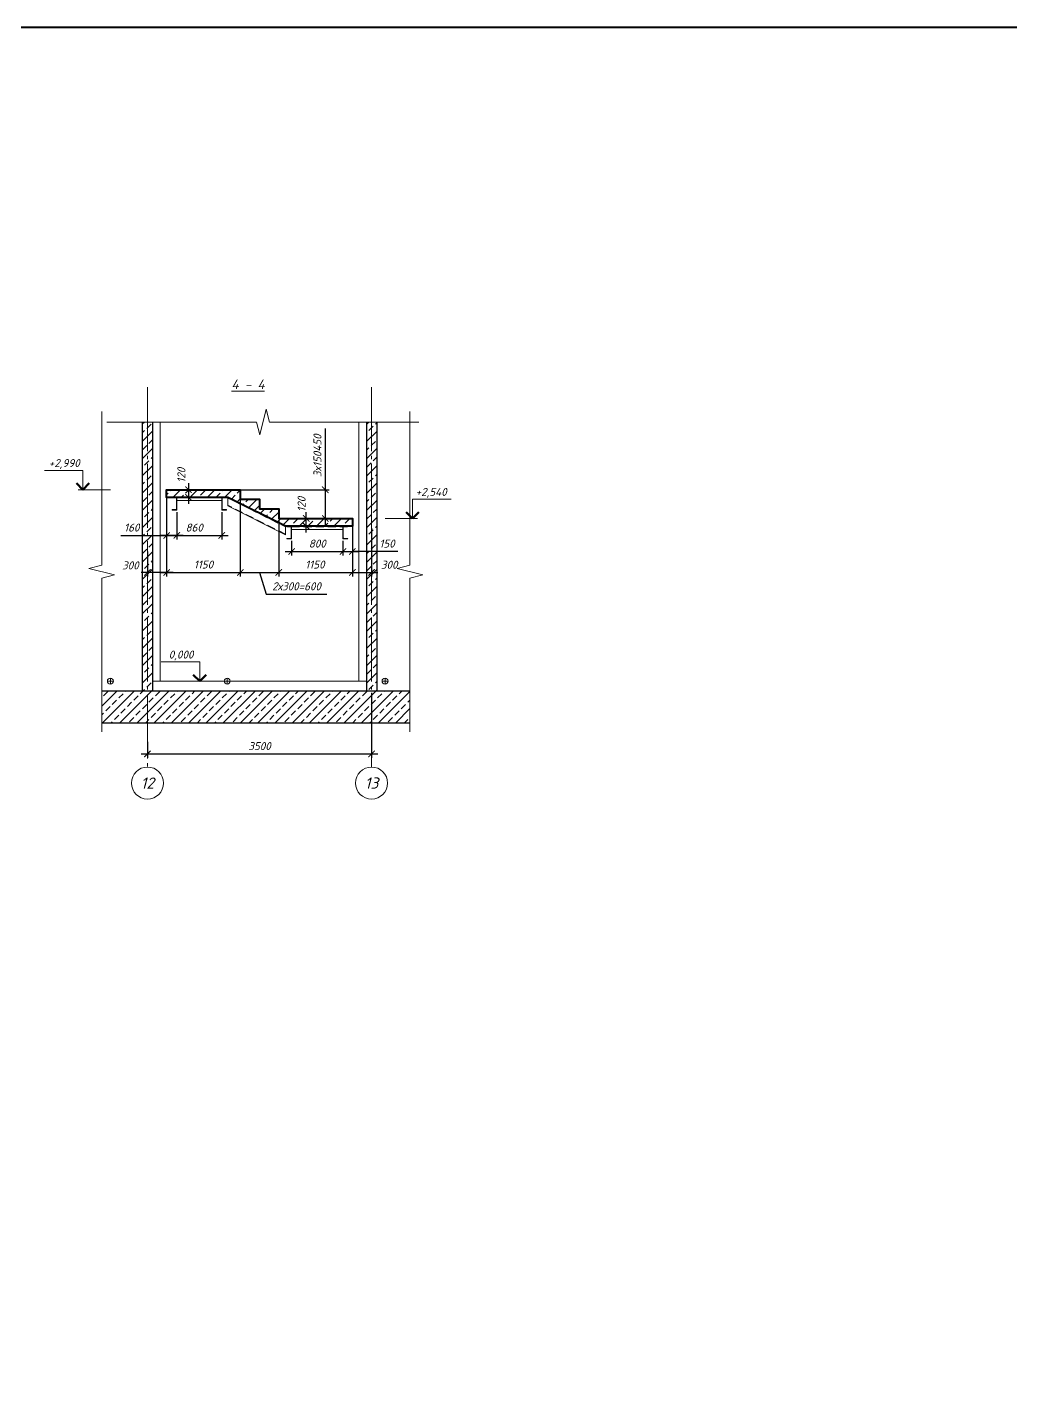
# Model space of a CAD drawing. Header units: millimetres. Extents: x -79646 to 95064, y -231229 to -58107.
# Drawn here: x 41338 to 56700, y -154730 to -133589 of the extents above; entities that cross this region are included whole.
import ezdxf
from ezdxf.enums import TextEntityAlignment as Align

# ---------------------------------------------------------------- set-up
doc = ezdxf.new("R2010")
doc.units = ezdxf.units.MM
doc.header["$PDMODE"] = 3
doc.linetypes.add('GOST2.303 5', pattern=[24, 20, -1.5, 1, -1.5])
doc.linetypes.add('HIDDEN', pattern=[0.375, 0.25, -0.125])
doc.layers.get('0').update_dxf_attribs({"lineweight": 5})
doc.layers.get('Defpoints').update_dxf_attribs({"lineweight": 0})
for name, color, linetype, lineweight in [('!!!Металл', 7, 'Continuous', 15), ('#Dimensions', 7, 'Continuous', 9), ('#Бетон вид', 22, 'Continuous', 18), ('#Бетон лестницы разрез', 12, 'Continuous', 40), ('#Бетон разрез', 22, 'Continuous', 30), ('#Оси', 7, 'Continuous', 9), ('#разм', 7, 'Continuous', 9), ('A-okno', 7, 'Continuous', 0), ('k_ Металл_вид', 1, 'Continuous', 18), ('k_ Отметки', 251, 'Continuous', 9)]:
    doc.layers.add(name, color=color, linetype=linetype, lineweight=lineweight)
doc.layers.add('#Hatch', color=252, linetype='Continuous', lineweight=5, true_color=0x696969)
doc.layers.add('Подсчет арматуры', color=6, linetype='Continuous', lineweight=30, plot=False)
doc.styles.add('ESKDW', font='eskdw.shx', dxfattribs={"oblique": 15})
doc.styles.add('STEP PR', font='isocpeui.ttf')
doc.dimstyles.new('SPDS', dxfattribs={"dimscale": 50, "dimtxt": 2.5, "dimasz": 2, "dimexe": 1.25, "dimexo": 0.625, "dimtad": 1, "dimdec": 0, "dimrnd": 0.001, "dimtxsty": 'ESKDW', "dimblk": 'ARCHTICK', "dimcen": 2.5, "dimdle": 2, "dimclrd": 256, "dimclre": 256, "dimclrt": 7, "dimadec": 0, "dimazin": 2, "dimtfac": 0.75, "dimtdec": 0, "dimtmove": 1, "dimatfit": 3, "dimfxl": 1, "dimtolj": 1, "dimarcsym": 1})
doc.dimstyles.new('высотные отметки', dxfattribs={"dimtxt": 500, "dimasz": 100, "dimexe": 100, "dimexo": 0.625, "dimgap": 50, "dimtad": 1, "dimtih": 1, "dimtoh": 1, "dimdec": 3, "dimlfac": 0.001, "dimrnd": 0.005, "dimzin": 9, "dimtxsty": 'STEP PR', "dimblk": 'NONE', "dimcen": 100, "dimdle": 100, "dimse1": 1, "dimse2": 1, "dimsd1": 1, "dimsd2": 1, "dimadec": 0, "dimazin": 0, "dimtfac": 1, "dimtdec": 3, "dimtmove": 0, "dimatfit": 2, "dimldrblk": 'NONE', "dimfxl": 1, "dimarcsym": 0})

# ---------------------------------------------------------------- blocks, each defined once
blk = doc.blocks.new('_ArchTick')
at = {"color": 0, "linetype": 'ByBlock', "const_width": 0.15}
blk.add_lwpolyline([(-0.5, -0.5), (0.5, 0.5)], dxfattribs=at)
blk = doc.blocks.new('*D730')
at = {"layer": '#Dimensions', "lineweight": -2, "transparency": 16777216}
for p, q in [((46717, -143984), (46717, -145002)), ((43217, -144748), (43217, -145002)), ((43117, -144939), (46817, -144939))]:
    blk.add_line(p, q, dxfattribs=at)
at = {"layer": 'Defpoints', "color": 0, "lineweight": 0, "transparency": 16777216}
for p in [(46717, -143953), (43217, -144716), (46717, -144939)]:
    blk.add_point(p, dxfattribs=at)
at = {"layer": '#Dimensions', "lineweight": -2, "transparency": 16777216, "xscale": 100, "yscale": 100, "zscale": 100, "rotation": 180}
blk.add_blockref('_ArchTick', (43217, -144939), dxfattribs=at)
at = {"layer": '#Dimensions', "lineweight": -2, "transparency": 16777216, "xscale": 100, "yscale": 100, "zscale": 100}
blk.add_blockref('_ArchTick', (46717, -144939), dxfattribs=at)
at = {"layer": '#Dimensions', "transparency": 16777216, "insert": (44967, -144817), "char_height": 125, "attachment_point": 5, "style": 'STEP PR'}
blk.add_mtext('\\A1;3500', dxfattribs=at)
blk = doc.blocks.new('*U1103')
at = {"color": 0, "linetype": 'ByBlock', "lineweight": -2}
for p, q in [((14.6, 0), (14.91, 1.25)), ((14.91, 1.25), (15.54, -1.25)), ((14.6, 0), (0, 0)), ((15.54, -1.25), (15.85, 0)), ((30.45, 0), (15.85, 0))]:
    blk.add_line(p, q, dxfattribs=at)
blk = doc.blocks.new('*U104')
at = {"color": 0, "linetype": 'ByBlock', "lineweight": -2}
for p, q in [((0, 200), (0, 0)), ((0, 200), (76, 200)), ((0, 0), (76, 0)), ((5.2, 181.5), (5.2, 18.5)), ((14.7, 191), (70.5, 191)), ((14.7, 9), (70.5, 9)), ((76, 200), (76, 196.5)), ((76, 0), (76, 3.5))]:
    blk.add_line(p, q, dxfattribs=at)
for centre, radius, start, end in [((14.7, 181.5), 9.5, 90, 180), ((14.7, 18.5), 9.5, 180, 270), ((70.5, 196.5), 5.5, 270, 0), ((70.5, 3.5), 5.5, 0, 90)]:
    blk.add_arc(centre, radius, start, end, dxfattribs=at)
blk = doc.blocks.new('*U60')
at = {"color": 0, "linetype": 'ByBlock', "lineweight": -2}
for p, q in [((15.01, 0), (15.32, 1.25)), ((15.32, 1.25), (15.94, -1.25)), ((15.01, 0), (0, 0)), ((15.94, -1.25), (16.26, 0)), ((31.26, 0), (16.26, 0))]:
    blk.add_line(p, q, dxfattribs=at)
blk = doc.blocks.new('*D733')
at = {"layer": 'Defpoints', "color": 0, "lineweight": 0, "ltscale": 3, "transparency": 16777216}
for p in [(4574340, -918020), (4576313, -918020, 0), (4576313, -924000)]:
    blk.add_point(p, dxfattribs=at)
at = {"layer": '#разм', "color": 0, "ltscale": 3, "transparency": 16777216, "insert": (4574872, -917220), "char_height": 250, "attachment_point": 5, "style": 'STEP PR'}
blk.add_mtext('+2,990', dxfattribs=at)
blk = doc.blocks.new('_None')
blk = doc.blocks.new('*D737')
at = {"layer": 'Defpoints', "color": 0, "lineweight": 0, "ltscale": 3, "transparency": 16777216}
for p in [(4576313, -918920, 0), (4577210, -918920), (4576313, -924000)]:
    blk.add_point(p, dxfattribs=at)
at = {"layer": '#разм', "color": 0, "ltscale": 3, "transparency": 16777216, "insert": (4577755, -918120), "char_height": 250, "attachment_point": 5, "style": 'STEP PR'}
blk.add_mtext('+2,540', dxfattribs=at)
blk = doc.blocks.new('*D102')
at = {"layer": 'Defpoints', "color": 0, "lineweight": 0, "ltscale": 3, "transparency": 16777216}
for p in [(4574431, -924000), (4576313, -924000), (4576313, -924000, 0)]:
    blk.add_point(p, dxfattribs=at)
at = {"layer": '#разм', "color": 0, "ltscale": 3, "transparency": 16777216, "insert": (4574872, -923200), "char_height": 250, "attachment_point": 5, "style": 'STEP PR'}
blk.add_mtext('0,000', dxfattribs=at)
blk = doc.blocks.new('*D731')
at = {"layer": '#Dimensions', "lineweight": -2, "transparency": 16777216}
for p, q in [((45994, -139859), (45994, -140813)), ((45994, -140713), (45994, -141363)), ((44484, -140813), (46057, -140813)), ((45424, -141263), (46057, -141263))]:
    blk.add_line(p, q, dxfattribs=at)
at = {"layer": 'Defpoints', "color": 0, "lineweight": 0, "transparency": 16777216}
for p in [(44453, -140813), (45393, -141263), (45994, -141263)]:
    blk.add_point(p, dxfattribs=at)
at = {"layer": '#Dimensions', "lineweight": -2, "transparency": 16777216, "xscale": 100, "yscale": 100, "zscale": 100}
for p, rotation in [((45994, -140813), 90), ((45994, -141263), 270)]:
    blk.add_blockref('_ArchTick', p, dxfattribs=dict(at, rotation=rotation))
at = {"layer": '#Dimensions', "transparency": 16777216, "insert": (45872, -140283), "char_height": 125, "attachment_point": 5, "rotation": 90, "style": 'STEP PR'}
blk.add_mtext('\\A1;3х150450', dxfattribs=at)
blk = doc.blocks.new('*D853')
at = {"layer": '#Dimensions', "lineweight": -2, "transparency": 16777216}
for p, q in [((43517, -140844), (43517, -142167)), ((44667, -140844), (44667, -142167)), ((43417, -142105), (44767, -142105))]:
    blk.add_line(p, q, dxfattribs=at)
at = {"layer": 'Defpoints', "color": 0, "lineweight": 0, "transparency": 16777216}
for p in [(43517, -140813), (44667, -140813), (44667, -142105)]:
    blk.add_point(p, dxfattribs=at)
at = {"layer": '#Dimensions', "lineweight": -2, "transparency": 16777216, "xscale": 100, "yscale": 100, "zscale": 100, "rotation": 180}
blk.add_blockref('_ArchTick', (43517, -142105), dxfattribs=at)
at = {"layer": '#Dimensions', "lineweight": -2, "transparency": 16777216, "xscale": 100, "yscale": 100, "zscale": 100}
blk.add_blockref('_ArchTick', (44667, -142105), dxfattribs=at)
at = {"layer": '#Dimensions', "transparency": 16777216, "insert": (44092, -141982), "char_height": 125, "attachment_point": 5, "style": 'STEP PR'}
blk.add_mtext('\\A1;1150', dxfattribs=at)
blk = doc.blocks.new('*D854')
at = {"layer": '#Dimensions', "lineweight": -2, "transparency": 16777216}
for p, q in [((44667, -140844), (44667, -142167)), ((45267, -141294), (45267, -142167)), ((44567, -142105), (45367, -142105)), ((44967, -142105), (45069, -142445)), ((45069, -142445), (46020, -142445))]:
    blk.add_line(p, q, dxfattribs=at)
at = {"layer": 'Defpoints', "color": 0, "lineweight": 0, "transparency": 16777216}
for p in [(44667, -140813), (45267, -141263), (45267, -142105)]:
    blk.add_point(p, dxfattribs=at)
at = {"layer": '#Dimensions', "lineweight": -2, "transparency": 16777216, "xscale": 100, "yscale": 100, "zscale": 100, "rotation": 180}
blk.add_blockref('_ArchTick', (44667, -142105), dxfattribs=at)
at = {"layer": '#Dimensions', "lineweight": -2, "transparency": 16777216, "xscale": 100, "yscale": 100, "zscale": 100}
blk.add_blockref('_ArchTick', (45267, -142105), dxfattribs=at)
at = {"layer": '#Dimensions', "transparency": 16777216, "insert": (45545, -142322), "char_height": 125, "attachment_point": 5, "style": 'STEP PR'}
blk.add_mtext('\\A1;2х300=600', dxfattribs=at)
blk = doc.blocks.new('*D855')
at = {"layer": '#Dimensions', "lineweight": -2, "transparency": 16777216}
for p, q in [((45267, -141294), (45267, -142167)), ((46417, -141294), (46417, -142167)), ((45167, -142105), (46517, -142105))]:
    blk.add_line(p, q, dxfattribs=at)
at = {"layer": 'Defpoints', "color": 0, "lineweight": 0, "transparency": 16777216}
for p in [(45267, -141263), (46417, -141263), (46417, -142105)]:
    blk.add_point(p, dxfattribs=at)
at = {"layer": '#Dimensions', "lineweight": -2, "transparency": 16777216, "xscale": 100, "yscale": 100, "zscale": 100, "rotation": 180}
blk.add_blockref('_ArchTick', (45267, -142105), dxfattribs=at)
at = {"layer": '#Dimensions', "lineweight": -2, "transparency": 16777216, "xscale": 100, "yscale": 100, "zscale": 100}
blk.add_blockref('_ArchTick', (46417, -142105), dxfattribs=at)
at = {"layer": '#Dimensions', "transparency": 16777216, "insert": (45832, -141982), "char_height": 125, "attachment_point": 5, "style": 'STEP PR'}
blk.add_mtext('\\A1;1150', dxfattribs=at)
blk = doc.blocks.new('*D1097')
at = {"layer": '#Dimensions', "lineweight": -2, "transparency": 16777216}
for p, q in [((46417, -141414), (46417, -142167)), ((46717, -141414), (46717, -142167)), ((46317, -142105), (46817, -142105))]:
    blk.add_line(p, q, dxfattribs=at)
at = {"layer": 'Defpoints', "color": 0, "lineweight": 0, "transparency": 16777216}
for p in [(46417, -141383), (46717, -141383), (46717, -142105)]:
    blk.add_point(p, dxfattribs=at)
at = {"layer": '#Dimensions', "lineweight": -2, "transparency": 16777216, "xscale": 100, "yscale": 100, "zscale": 100, "rotation": 180}
blk.add_blockref('_ArchTick', (46417, -142105), dxfattribs=at)
at = {"layer": '#Dimensions', "lineweight": -2, "transparency": 16777216, "xscale": 100, "yscale": 100, "zscale": 100}
blk.add_blockref('_ArchTick', (46717, -142105), dxfattribs=at)
at = {"layer": '#Dimensions', "transparency": 16777216, "insert": (46992, -141985), "char_height": 125, "attachment_point": 5, "style": 'STEP PR'}
blk.add_mtext('\\A1;300', dxfattribs=at)
blk = doc.blocks.new('*D1098')
at = {"layer": '#Dimensions', "lineweight": -2, "transparency": 16777216}
for p, q in [((43517, -140844), (43517, -142167)), ((43217, -141776), (43217, -142167)), ((43617, -142105), (43117, -142105))]:
    blk.add_line(p, q, dxfattribs=at)
at = {"layer": 'Defpoints', "color": 0, "lineweight": 0, "transparency": 16777216}
for p in [(43517, -140813), (43217, -141744), (43217, -142105)]:
    blk.add_point(p, dxfattribs=at)
at = {"layer": '#Dimensions', "lineweight": -2, "transparency": 16777216, "xscale": 100, "yscale": 100, "zscale": 100, "rotation": 180}
blk.add_blockref('_ArchTick', (43217, -142105), dxfattribs=at)
at = {"layer": '#Dimensions', "lineweight": -2, "transparency": 16777216, "xscale": 100, "yscale": 100, "zscale": 100}
blk.add_blockref('_ArchTick', (43517, -142105), dxfattribs=at)
at = {"layer": '#Dimensions', "transparency": 16777216, "insert": (42951, -141995), "char_height": 125, "attachment_point": 5, "style": 'STEP PR'}
blk.add_mtext('\\A1;300', dxfattribs=at)
blk = doc.blocks.new('*D1099')
at = {"layer": '#Dimensions', "lineweight": -2, "transparency": 16777216}
for p, q in [((43517, -141164), (43517, -141590)), ((43677, -141164), (43677, -141590)), ((42803, -141527), (43517, -141527)), ((43777, -141527), (43417, -141527))]:
    blk.add_line(p, q, dxfattribs=at)
at = {"layer": 'Defpoints', "color": 0, "lineweight": 0, "transparency": 16777216}
for p in [(43517, -141133), (43677, -141133), (43517, -141527)]:
    blk.add_point(p, dxfattribs=at)
at = {"layer": '#Dimensions', "lineweight": -2, "transparency": 16777216, "xscale": 100, "yscale": 100, "zscale": 100, "rotation": 180}
blk.add_blockref('_ArchTick', (43517, -141527), dxfattribs=at)
at = {"layer": '#Dimensions', "lineweight": -2, "transparency": 16777216, "xscale": 100, "yscale": 100, "zscale": 100}
blk.add_blockref('_ArchTick', (43677, -141527), dxfattribs=at)
at = {"layer": '#Dimensions', "transparency": 16777216, "insert": (42972, -141405), "char_height": 125, "attachment_point": 5, "style": 'STEP PR'}
blk.add_mtext('\\A1;160', dxfattribs=at)
blk = doc.blocks.new('*D1100')
at = {"layer": '#Dimensions', "lineweight": -2, "transparency": 16777216}
for p, q in [((43517, -141164), (43517, -141590)), ((44377, -141164), (44377, -141590)), ((43417, -141527), (44477, -141527))]:
    blk.add_line(p, q, dxfattribs=at)
at = {"layer": 'Defpoints', "color": 0, "lineweight": 0, "transparency": 16777216}
for p in [(43517, -141133), (44377, -141133), (44377, -141527)]:
    blk.add_point(p, dxfattribs=at)
at = {"layer": '#Dimensions', "lineweight": -2, "transparency": 16777216, "xscale": 100, "yscale": 100, "zscale": 100, "rotation": 180}
blk.add_blockref('_ArchTick', (43517, -141527), dxfattribs=at)
at = {"layer": '#Dimensions', "lineweight": -2, "transparency": 16777216, "xscale": 100, "yscale": 100, "zscale": 100}
blk.add_blockref('_ArchTick', (44377, -141527), dxfattribs=at)
at = {"layer": '#Dimensions', "transparency": 16777216, "insert": (43947, -141405), "char_height": 125, "attachment_point": 5, "style": 'STEP PR'}
blk.add_mtext('\\A1;860', dxfattribs=at)
blk = doc.blocks.new('*D1101')
at = {"layer": '#Dimensions', "lineweight": -2, "transparency": 16777216}
for p, q in [((45469, -141614), (45469, -141840)), ((46269, -141614), (46269, -141840)), ((45369, -141778), (46369, -141778))]:
    blk.add_line(p, q, dxfattribs=at)
at = {"layer": 'Defpoints', "color": 0, "lineweight": 0, "transparency": 16777216}
for p in [(45469, -141583), (46269, -141583), (46269, -141778)]:
    blk.add_point(p, dxfattribs=at)
at = {"layer": '#Dimensions', "lineweight": -2, "transparency": 16777216, "xscale": 100, "yscale": 100, "zscale": 100, "rotation": 180}
blk.add_blockref('_ArchTick', (45469, -141778), dxfattribs=at)
at = {"layer": '#Dimensions', "lineweight": -2, "transparency": 16777216, "xscale": 100, "yscale": 100, "zscale": 100}
blk.add_blockref('_ArchTick', (46269, -141778), dxfattribs=at)
at = {"layer": '#Dimensions', "transparency": 16777216, "insert": (45869, -141655), "char_height": 125, "attachment_point": 5, "style": 'STEP PR'}
blk.add_mtext('\\A1;800', dxfattribs=at)
blk = doc.blocks.new('*D1102')
at = {"layer": '#Dimensions', "lineweight": -2, "transparency": 16777216}
for p, q in [((46417, -141414), (46417, -141840)), ((46269, -141614), (46269, -141840)), ((46169, -141778), (46517, -141778)), ((47126, -141778), (46417, -141778))]:
    blk.add_line(p, q, dxfattribs=at)
at = {"layer": 'Defpoints', "color": 0, "lineweight": 0, "transparency": 16777216}
for p in [(46417, -141383), (46269, -141583), (46417, -141778)]:
    blk.add_point(p, dxfattribs=at)
at = {"layer": '#Dimensions', "lineweight": -2, "transparency": 16777216, "xscale": 100, "yscale": 100, "zscale": 100, "rotation": 180}
blk.add_blockref('_ArchTick', (46269, -141778), dxfattribs=at)
at = {"layer": '#Dimensions', "lineweight": -2, "transparency": 16777216, "xscale": 100, "yscale": 100, "zscale": 100}
blk.add_blockref('_ArchTick', (46417, -141778), dxfattribs=at)
at = {"layer": '#Dimensions', "transparency": 16777216, "insert": (46958, -141655), "char_height": 125, "attachment_point": 5, "style": 'STEP PR'}
blk.add_mtext('\\A1;150', dxfattribs=at)
blk = doc.blocks.new('*D1104')
at = {"layer": '#Dimensions', "lineweight": -2, "transparency": 16777216}
for p, q in [((43857, -140713), (43857, -141033)), ((43548, -140813), (43919, -140813)), ((43548, -140933), (43919, -140933))]:
    blk.add_line(p, q, dxfattribs=at)
at = {"layer": 'Defpoints', "color": 0, "lineweight": 0, "transparency": 16777216}
for p in [(43517, -140813), (43517, -140933), (43857, -140933)]:
    blk.add_point(p, dxfattribs=at)
at = {"layer": '#Dimensions', "lineweight": -2, "transparency": 16777216, "xscale": 100, "yscale": 100, "zscale": 100}
for p, rotation in [((43857, -140813), 90), ((43857, -140933), 270)]:
    blk.add_blockref('_ArchTick', p, dxfattribs=dict(at, rotation=rotation))
at = {"layer": '#Dimensions', "transparency": 16777216, "insert": (43747, -140588), "char_height": 125, "attachment_point": 5, "rotation": 90, "style": 'STEP PR'}
blk.add_mtext('\\A1;120', dxfattribs=at)
blk = doc.blocks.new('*D1105')
at = {"layer": '#Dimensions', "lineweight": -2, "transparency": 16777216}
for p, q in [((45696, -141483), (45696, -141163)), ((46386, -141263), (45634, -141263)), ((46386, -141383), (45634, -141383))]:
    blk.add_line(p, q, dxfattribs=at)
at = {"layer": 'Defpoints', "color": 0, "lineweight": 0, "transparency": 16777216}
for p in [(45696, -141263), (46417, -141263), (46417, -141383)]:
    blk.add_point(p, dxfattribs=at)
at = {"layer": '#Dimensions', "lineweight": -2, "transparency": 16777216, "xscale": 100, "yscale": 100, "zscale": 100}
for p, rotation in [((45696, -141263), 90), ((45696, -141383), 270)]:
    blk.add_blockref('_ArchTick', p, dxfattribs=dict(at, rotation=rotation))
at = {"layer": '#Dimensions', "transparency": 16777216, "insert": (45624, -141042), "char_height": 125, "attachment_point": 5, "rotation": 90, "style": 'STEP PR'}
blk.add_mtext('\\A1;120', dxfattribs=at)
blk = doc.blocks.new('*U732')
at = {"layer": '#разм', "ltscale": 100, "elevation": 0}
for points in [[(4575453.9815, -917420.2763), (4574252.0497, -917420.2763)], [(4575453.9815, -918020.2763), (4575453.9815, -917420.2763)], [(4576313.4569, -918020.2763), (4575303.9815, -918020.2763)]]:
    blk.add_lwpolyline(points, dxfattribs=at)
at = {"layer": 'A-okno', "color": 0, "lineweight": 50, "ltscale": 100, "elevation": 0}
for points in [[(4575453.9815, -918020.2763), (4575253.9816, -917820.2764)], [(4575453.9815, -918020.2763), (4575653.9814, -917820.2764)]]:
    blk.add_lwpolyline(points, dxfattribs=at)
at = {"layer": 'Defpoints', "color": 253, "ltscale": 3, "elevation": 0}
blk.add_lwpolyline([(4576219.8409, -924000.2763), (4576407.0728, -924000.2763)], dxfattribs=at)
at = {"layer": 'Defpoints', "color": 253, "lineweight": 15, "ltscale": 3, "elevation": 0}
blk.add_lwpolyline([(4576313.4569, -923906.6603), (4576313.4569, -924093.8923)], dxfattribs=at)
at = {"layer": 'Defpoints', "color": 253, "lineweight": 15, "ltscale": 3}
blk.add_circle((4576313.4569, -924000.2763, 0), 93.616, dxfattribs=at)
at = {"layer": '#разм', "ltscale": 3}
dim = blk.add_linear_dim(base=(4574340.0468, -918020.2763), p1=(4576313.4569, -924000.4215), p2=(4576313.4569, -918020.2763, 0), angle=90, dimstyle='высотные отметки', override={"dimtxt": 250, "dimlfac": 0.0005, "dimrnd": 0.005, "dimzin": 1, "dimpost": '+<>'}, dxfattribs=at)
dim.commit()
dim.dimension.update_dxf_attribs({"geometry": '*D733', "text_midpoint": (4574872.0543, -917420.2763), "dimtype": 160})
blk = doc.blocks.new('*U736')
at = {"layer": '#разм', "ltscale": 100, "elevation": 0}
for points in [[(4577172.9323, -918320.2763), (4578374.8641, -918320.2763)], [(4577172.9323, -918920.2763), (4577172.9323, -918320.2763)], [(4576313.4569, -918920.2763), (4577322.9323, -918920.2763)]]:
    blk.add_lwpolyline(points, dxfattribs=at)
at = {"layer": 'A-okno', "color": 0, "lineweight": 50, "ltscale": 100, "elevation": 0}
for points in [[(4577172.9323, -918920.2763), (4576972.9324, -918720.2764)], [(4577172.9323, -918920.2763), (4577372.9322, -918720.2764)]]:
    blk.add_lwpolyline(points, dxfattribs=at)
at = {"layer": 'Defpoints', "color": 253, "ltscale": 3, "elevation": 0}
blk.add_lwpolyline([(4576219.8409, -924000.2763), (4576407.0728, -924000.2763)], dxfattribs=at)
at = {"layer": 'Defpoints', "color": 253, "lineweight": 15, "ltscale": 3, "elevation": 0}
blk.add_lwpolyline([(4576313.4569, -923906.6603), (4576313.4569, -924093.8923)], dxfattribs=at)
at = {"layer": 'Defpoints', "color": 253, "lineweight": 15, "ltscale": 3}
blk.add_circle((4576313.4569, -924000.2763, 0), 93.616, dxfattribs=at)
at = {"layer": '#разм', "ltscale": 3}
dim = blk.add_linear_dim(base=(4577209.9731, -918920.2763), p1=(4576313.4569, -924000.4215), p2=(4576313.4569, -918920.2763, 0), angle=90, dimstyle='высотные отметки', override={"dimtxt": 250, "dimlfac": 0.0005, "dimrnd": 0.005, "dimzin": 1, "dimpost": '+<>'}, dxfattribs=at)
dim.commit()
dim.dimension.update_dxf_attribs({"geometry": '*D737', "text_midpoint": (4577754.8594, -918320.2763), "dimtype": 160})
blk = doc.blocks.new('*U99')
at = {"layer": '#разм', "ltscale": 100, "elevation": 0}
for points in [[(4575453.9815, -923400.1311), (4574252.0497, -923400.1311)], [(4575453.9815, -924000.1311), (4575453.9815, -923400.1311)], [(4576313.4569, -924000.1311), (4575313.4369, -924000.1311)]]:
    blk.add_lwpolyline(points, dxfattribs=at)
at = {"layer": '#разм', "lineweight": 50, "ltscale": 100, "elevation": 0}
for points in [[(4575453.9815, -924000.1311), (4575253.9816, -923800.1312)], [(4575453.9815, -924000.1311), (4575653.9814, -923800.1312)]]:
    blk.add_lwpolyline(points, dxfattribs=at)
at = {"layer": 'Defpoints', "color": 253, "ltscale": 3, "elevation": 0}
blk.add_lwpolyline([(4576219.8409, -924000.2763), (4576407.0728, -924000.2763)], dxfattribs=at)
at = {"layer": 'Defpoints', "color": 253, "lineweight": 15, "ltscale": 3, "elevation": 0}
blk.add_lwpolyline([(4576313.4569, -923906.6603), (4576313.4569, -924093.8923)], dxfattribs=at)
at = {"layer": 'Defpoints', "color": 253, "lineweight": 15, "ltscale": 3}
blk.add_circle((4576313.4569, -924000.2763, 0), 93.616, dxfattribs=at)
at = {"layer": '#разм', "ltscale": 3}
dim = blk.add_linear_dim(base=(4574430.6718, -924000.1311), p1=(4576313.4569, -924000.4215), p2=(4576313.4569, -924000.1311, 0), angle=90, dimstyle='высотные отметки', override={"dimtxt": 250, "dimrnd": 0.001, "dimzin": 1, "dimpost": '<>'}, dxfattribs=at)
dim.commit()
dim.dimension.update_dxf_attribs({"geometry": '*D102', "text_midpoint": (4574872.0543, -923400.1311), "dimtype": 160})

msp = doc.modelspace()

# ---------------------------------------------------------------- hatches: boundary and pattern name
at = {"layer": '#Hatch'}
h = msp.add_hatch(dxfattribs=at)
h.set_pattern_fill('ANSI33', color=256, scale=30, style=0)
h.paths.add_polyline_path([(43217.18285, -139757.08015), (43137.18285, -139757.08015), (43137.18285, -143952.75017), (43217.18285, -143952.75017)])
h.paths.add_polyline_path([(43297.18285, -139757.08015), (43217.18285, -139757.08015), (43217.18285, -143952.75017), (43297.18285, -143952.75017)])
h.paths.add_polyline_path([(46717.18285, -139757.08015), (46637.18285, -139757.08015), (46637.18285, -143952.75017), (46717.18285, -143952.75017)])
h.paths.add_polyline_path([(46797.18285, -139757.08015), (46717.18285, -139757.08015), (46717.18285, -143952.75017), (46797.18285, -143952.75017)])
h = msp.add_hatch(dxfattribs=at)
h.set_pattern_fill('ANSI33', color=256, scale=30, style=0)
h.paths.add_polyline_path([(44667.18285, -140812.75017), (43517.18285, -140812.75017), (43517.18285, -140932.75017), (44473.01877, -140932.75017), (45373.01877, -141382.75017), (46333.01877, -141382.75017), (46345.01877, -141382.75017), (46417.18285, -141382.75017), (46417.18285, -141262.75017), (45267.18285, -141262.75017), (45267.18285, -141112.75017), (44967.18285, -141112.75017), (44967.18285, -140962.75017), (44667.18285, -140962.75017)])
h = msp.add_hatch(dxfattribs=at)
h.set_pattern_fill('ANSI33', color=256, scale=30, style=0)
h.paths.add_polyline_path([(43217.18285, -143952.75017), (42504.05744, -143952.75017), (42504.05744, -144452.75017), (43217.18285, -144452.75017)])
h.paths.add_polyline_path([(46717.18285, -143952.75017), (43217.18285, -143952.75017), (43217.18285, -144452.75017), (46717.18285, -144452.75017)])
h.paths.add_polyline_path([(47316.62369, -143952.75017), (46717.18285, -143952.75017), (46717.18285, -144452.75017), (47316.62369, -144452.75017)])

# ---------------------------------------------------------------- linework, layer by layer
at = {"layer": '!!!Металл'}
for points in [[(43677.01877, -140932.75017), (44377.01877, -140932.75017)], [(43677.01877, -140982.75017), (44377.01877, -140982.75017)], [(44473.01877, -140932.75017), (44473.01877, -141066.91425)], [(45373.01877, -141516.91425), (44473.01877, -141066.91425)], [(45373.01877, -141382.75017), (45373.01877, -141516.91425)], [(45469.01877, -141382.75017), (46269.01877, -141382.75017)], [(45469.01877, -141432.75017), (46269.01877, -141432.75017)]]:
    msp.add_lwpolyline(points, dxfattribs=at)
at = {"layer": '!!!Металл', "linetype": 'HIDDEN', "ltscale": 500}
for points in [[(43677.01877, -140942.75017), (44377.01877, -140942.75017)], [(44473.01877, -140943.271), (45373.01877, -141393.271)], [(45373.01877, -141506.39342), (44473.01877, -141056.39342)], [(45469.01877, -141392.75017), (46269.01877, -141392.75017)]]:
    msp.add_lwpolyline(points, dxfattribs=at)
at = {"layer": '#Бетон вид'}
for points in [[(43417.18285, -140932.75017), (43417.18285, -139757.08015)], [(46517.18285, -139757.08015), (46517.18285, -141382.75017)], [(43417.18285, -143802.75017), (43417.18285, -140932.75017)], [(46517.18285, -141382.75017), (46517.18285, -143802.75017)], [(43297.18285, -143802.75017), (46637.18285, -143802.75017)]]:
    msp.add_lwpolyline(points, dxfattribs=at)
at = {"layer": '#Бетон лестницы разрез'}
msp.add_lwpolyline([(46417.18285, -141382.75017), (46333.01877, -141382.75017), (45373.01877, -141382.75017), (44473.01877, -140932.75017), (43517.18285, -140932.75017), (43517.18285, -140812.75017), (44667.18285, -140812.75017), (44667.18285, -140962.75017), (44967.18285, -140962.75017), (44967.18285, -141112.75017), (45267.18285, -141112.75017), (45267.18285, -141262.75017), (46417.18285, -141262.75017)], close=True, dxfattribs=at)
at = {"layer": '#Бетон разрез'}
for points in [[(43137.18285, -139757.08015), (43137.18285, -143952.75017)], [(43297.18285, -139757.08015), (43297.18285, -143952.75017)], [(46637.18285, -139757.08015), (46637.18285, -143952.75017)], [(46797.18285, -139757.08015), (46797.18285, -143952.75017)], [(42504.05744, -143952.75017), (47316.62369, -143952.75017)], [(42504.05744, -144452.75017), (47316.62369, -144452.75017)]]:
    msp.add_lwpolyline(points, dxfattribs=at)
at = {"layer": '#Оси', "linetype": 'GOST2.303 5', "ltscale": 50}
for points in [[(43217.18285, -139210.10481), (43217.18285, -145143.99586)], [(46717.18285, -139210.10481), (46717.18285, -144820.69878), (46717.18285, -145143.99586)]]:
    msp.add_lwpolyline(points, dxfattribs=at)
at = {"layer": '#Оси', "linetype": 'Continuous', "ltscale": 50}
for centre in [(43217.18285, -145393.99586), (46717.18285, -145393.99586)]:
    msp.add_circle(centre, 250, dxfattribs=at)
at = {"color": 72, "lineweight": 40}
msp.add_lwpolyline([(15460.49268, -133589.24783), (71387.56783, -133589.24783), (71387.56783, -175513.80056), (15460.49268, -175513.80056)], close=True, dxfattribs=at)
at = {"layer": 'k_ Металл_вид'}
msp.add_lwpolyline([(44473.01877, -140932.75017), (45373.01877, -141382.75017)], dxfattribs=at)
at = {"layer": 'Подсчет арматуры', "color": 72, "lineweight": 0}
msp.add_lwpolyline([(44473.01877, -140932.75017), (45373.01877, -141382.75017)], dxfattribs=at)

# ---------------------------------------------------------------- block references
at = {"layer": '!!!Металл', "xscale": -1}
for p in [(43677.01877, -141132.75017), (45469.01877, -141582.75017)]:
    msp.add_blockref('*U104', p, dxfattribs=at)
at = {"layer": '!!!Металл'}
for p in [(44377.01877, -141132.75017), (46269.01877, -141582.75017)]:
    msp.add_blockref('*U104', p, dxfattribs=at)
at = {"layer": '#разм', "lineweight": 15, "xscale": 0.5, "yscale": 0.5, "zscale": 0.5}
for name, p in [('*U732', (-2245517.60525, 318197.38798)), ('*U736', (-2241229.90347, 318197.38798)), ('*U99', (-2243694.2833, 318197.38798, 0))]:
    msp.add_blockref(name, p, dxfattribs=at)
at = {"xscale": -160, "yscale": 160, "zscale": 160, "rotation": 90}
for p in [(42504.05744, -139590.98449), (47316.62369, -139590.98449)]:
    msp.add_blockref('*U60', p, dxfattribs=at)
at = {"xscale": -160, "yscale": 160, "zscale": 160}
msp.add_blockref('*U1103', (47456.62369, -139757.08015), dxfattribs=at)

# ---------------------------------------------------------------- texts
at = {"layer": '#Оси', "linetype": 'Continuous', "ltscale": 50, "style": 'STEP PR'}
for s, p in [('12', (43217.18285, -145393.99586)), ('13', (46717.18285, -145393.99586))]:
    msp.add_text(s, height=175, dxfattribs=at).set_placement(p, align=Align.MIDDLE_CENTER)
at = {"layer": 'k_ Отметки', "linetype": 'ByBlock', "insert": (44787.44009, -139242.43016), "char_height": 150, "width": 1324.3115513, "attachment_point": 8, "style": 'STEP PR'}
msp.add_mtext('{\\fISOCPEUR|b1|i1|c204|p34;\\L4 - 4}', dxfattribs=at)

# ---------------------------------------------------------------- dimensions: what is measured, and where the dimension line sits
at = {"layer": '#Dimensions'}
dim = msp.add_linear_dim(base=(45994.03463, -141262.75017), p1=(44453.01877, -140812.75017), p2=(45393.01877, -141262.75017), angle=90, text='3х150<>', dimstyle='SPDS', override={"dimgap": 1.2, "dimrnd": 5, "dimtxsty": 'STEP PR', "dimblk1": 'ArchTick', "dimblk2": 'ArchTick', "dimsah": 1, "dimclrt": 256}, dxfattribs=at)
dim.commit()
dim.dimension.update_dxf_attribs({"geometry": '*D731', "text_midpoint": (46009.89071, -140282.74412), "dimtype": 160})
for base, p1, p2, picture, middle in [((43856.59711, -140932.75017), (43517.18285, -140812.75017), (43517.18285, -140932.75017), '*D1104', (43869.89311, -140587.59444)), ((45696.36842, -141262.75017), (46417.18285, -141382.75017), (46417.18285, -141262.75017), '*D1105', (45746.56866, -141042.45399))]:
    dim = msp.add_linear_dim(base=base, p1=p1, p2=p2, angle=90, dimstyle='SPDS', override={"dimgap": 1.2, "dimrnd": 5, "dimtxsty": 'STEP PR', "dimblk1": 'ArchTick', "dimblk2": 'ArchTick', "dimsah": 1, "dimclrt": 256}, dxfattribs=at)
    dim.commit()
    dim.dimension.update_dxf_attribs({"geometry": picture, "text_midpoint": middle, "dimtype": 160})
for base, p1, p2, picture, middle in [((43217.18285, -142104.50917), (43517.18285, -140812.75017), (43217.18285, -141744.48091), '*D1098', (42950.93136, -142117.48062)), ((44667.18285, -142104.50917), (43517.18285, -140812.75017), (44667.18285, -140812.75017), '*D853', (44092.18285, -142104.50917)), ((43517.18285, -141527.01005), (43677.01877, -141132.75017), (43517.18285, -141132.75017), '*D1099', (42971.54452, -141518.32143)), ((46417.18285, -142104.50917), (45267.18285, -141262.75017), (46417.18285, -141262.75017), '*D855', (45832.17892, -142104.50917)), ((46417.18285, -141777.94079), (46269.01877, -141582.75017), (46417.18285, -141382.75017), '*D1102', (46957.66097, -141760.18456)), ((46717.18285, -142104.50917), (46417.18285, -141382.75017), (46717.18285, -141382.75017), '*D1097', (46991.68677, -142107.11493))]:
    dim = msp.add_linear_dim(base=base, p1=p1, p2=p2, dimstyle='SPDS', override={"dimgap": 1.2, "dimrnd": 5, "dimtxsty": 'STEP PR', "dimblk1": 'ArchTick', "dimblk2": 'ArchTick', "dimsah": 1, "dimclrt": 256}, dxfattribs=at)
    dim.commit()
    dim.dimension.update_dxf_attribs({"geometry": picture, "text_midpoint": middle, "dimtype": 160})
dim = msp.add_linear_dim(base=(45267.18285, -142104.50917), p1=(44667.18285, -140812.75017), p2=(45267.18285, -141262.75017), text='2х300=<>', dimstyle='SPDS', override={"dimgap": 1.2, "dimrnd": 5, "dimtxsty": 'STEP PR', "dimblk1": 'ArchTick', "dimblk2": 'ArchTick', "dimsah": 1, "dimclrt": 256}, dxfattribs=at)
dim.commit()
dim.dimension.update_dxf_attribs({"geometry": '*D854', "text_midpoint": (45129.18285, -142322.00917)})
for base, p1, p2, picture, middle in [((44377.01877, -141527.01005), (43517.18285, -141132.75017), (44377.01877, -141132.75017), '*D1100', (43947.10081, -141404.51005)), ((46269.01877, -141777.94079), (45469.01877, -141582.75017), (46269.01877, -141582.75017), '*D1101', (45869.01877, -141655.44079)), ((46717.18285, -144939.29891), (43217.18285, -144716.31063), (46717.18285, -143952.75017), '*D730', (44967.18285, -144816.79891))]:
    dim = msp.add_linear_dim(base=base, p1=p1, p2=p2, dimstyle='SPDS', override={"dimgap": 1.2, "dimrnd": 5, "dimtxsty": 'STEP PR', "dimblk1": 'ArchTick', "dimblk2": 'ArchTick', "dimsah": 1, "dimclrt": 256}, dxfattribs=at)
    dim.commit()
    dim.dimension.update_dxf_attribs({"geometry": picture, "text_midpoint": middle})

doc.saveas('drawing.dxf')
